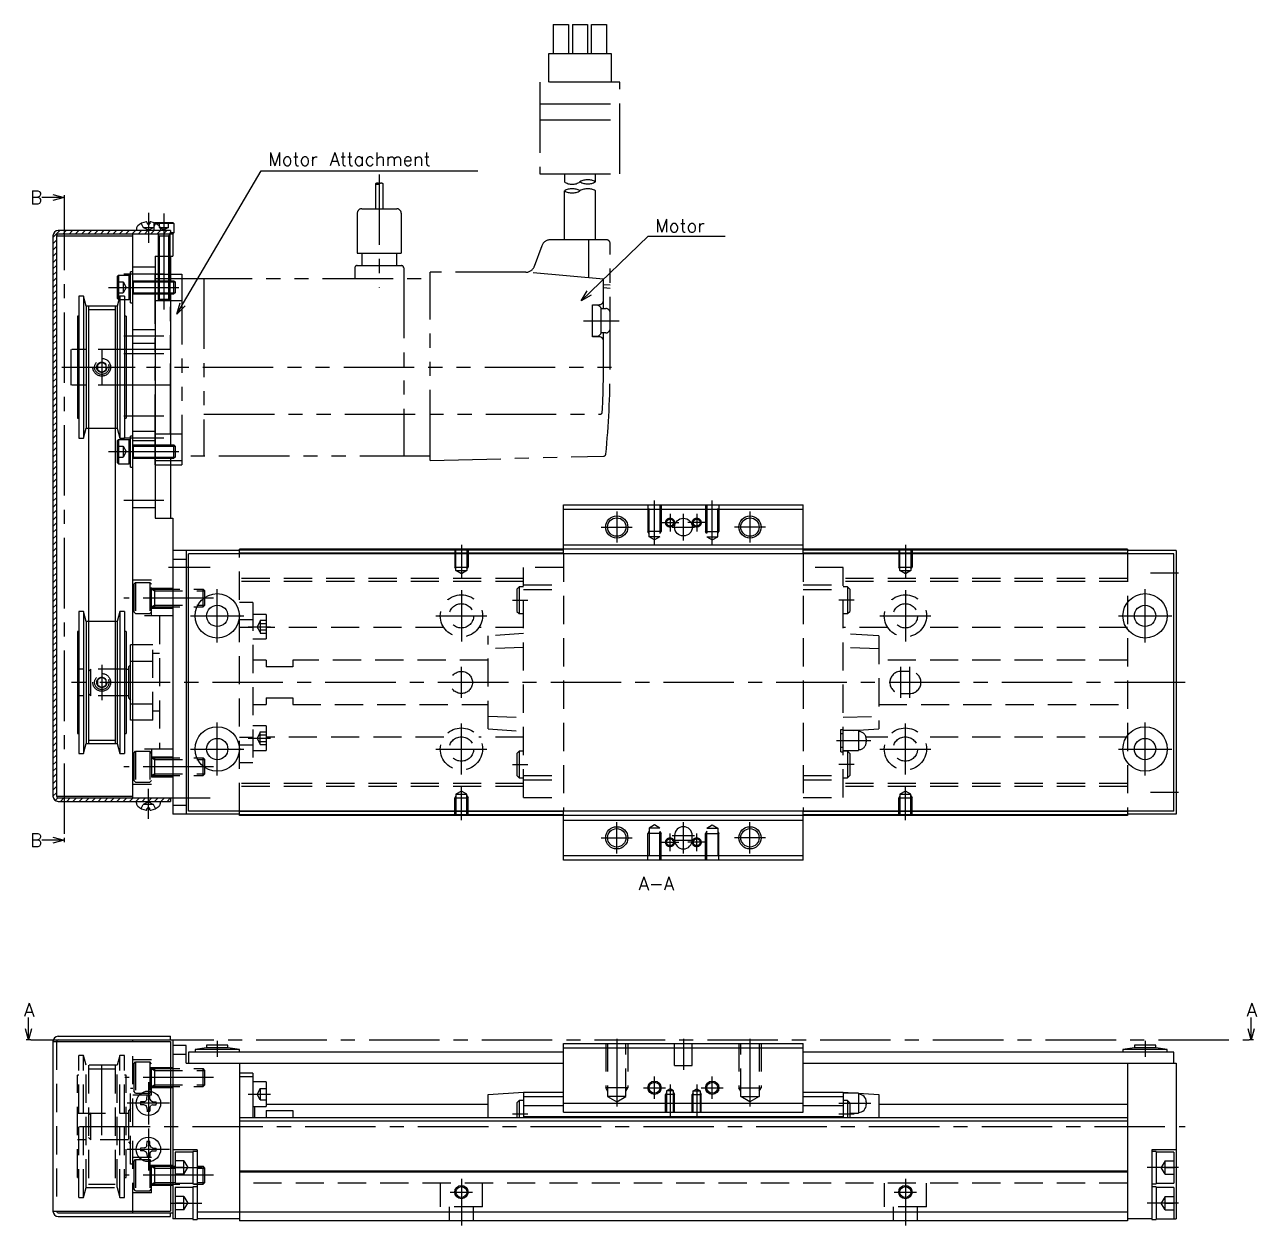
# Model space of a CAD drawing. Extents: x -2 to 524, y -8 to 279.
# Drawn here: x 246.4 to 523.8, y 9 to 279.5 of the extents above; entities that cross this region are included whole.
import ezdxf

# ---------------------------------------------------------------- set-up
doc = ezdxf.new("R2010")
doc.units = 0
doc.header["$LTSCALE"] = 0.5
for name, pattern in [('CENTER', [50.8, 31.75, -6.35, 6.35, -6.35]), ('DASHED', [19.05, 12.7, -6.35]), ('PHANTOM', [63.5, 31.75, -6.35, 6.35, -6.35, 6.35, -6.35])]:
    doc.linetypes.add(name, pattern=pattern)
for name, color, linetype in [('MSM_CENTER', 1, 'CENTER'), ('MSM_CONTINUOUS', 7, 'CONTINUOUS'), ('MSM_DASHED', 4, 'DASHED'), ('MSM_IMAGINARY', 6, 'PHANTOM'), ('MSM_NARROW', 5, 'CONTINUOUS'), ('MSM_PART_NUMBER', 7, 'CONTINUOUS')]:
    doc.layers.add(name, color=color, linetype=linetype)
doc.styles.get("Standard").update_dxf_attribs({"font": 'txt.shx', "height": 3, "bigfont": 'bigfont.shx'})

msp = doc.modelspace()

# ---------------------------------------------------------------- linework, layer by layer
at = {"layer": 'MSM_CENTER'}
for p, q in [((255.26, 240.06), (255.26, 96.3)), ((274.26, 237.06), (274.26, 230.3)), ((277.76, 236.9), (277.76, 215.3)), ((277.76, 223.3), (268.76, 223.3)), ((265.26, 220.3), (282.26, 220.3)), ((277.76, 209.3), (268.76, 209.3)), ((263.76, 206.3), (263.76, 198.3)), ((277.76, 205.3), (268.76, 205.3)), ((256.26, 202.3), (271.26, 202.3)), ((277.76, 191.3), (268.76, 191.3)), ((277.76, 186.3), (268.76, 186.3)), ((265.26, 183.3), (282.26, 183.3)), ((277.76, 172.3), (268.76, 172.3)), ((388.26, 162.39), (388.26, 172.3)), ((401.26, 162.39), (401.26, 172.3)), ((379.76, 169.8), (379.76, 162.8)), ((391.76, 169.3), (391.76, 165.3)), ((394.76, 163.3), (394.76, 169.3)), ((397.76, 169.3), (397.76, 165.3)), ((409.76, 169.8), (409.76, 162.8)), ((389.76, 167.3), (393.76, 167.3)), ((399.76, 167.3), (395.76, 167.3)), ((376.26, 166.3), (383.26, 166.3)), ((392.26, 166.3), (397.26, 166.3)), ((413.26, 166.3), (406.26, 166.3)), ((344.76, 162.3), (344.76, 154.79)), ((444.76, 162.3), (444.76, 154.79)), ((278.76, 157.3), (288.16, 157.3)), ((500.01, 156), (506.26, 156)), ((288.96, 150.3), (268.76, 150.3)), ((289.76, 140.3), (289.76, 152.3)), ((344.76, 152.05), (344.76, 140.55)), ((444.76, 152.05), (444.76, 140.55)), ((498.76, 140.3), (498.76, 152.3)), ((356.26, 149.8), (359.76, 149.8)), ((433.26, 149.8), (429.76, 149.8)), ((283.76, 146.3), (295.76, 146.3)), ((339.01, 146.3), (350.51, 146.3)), ((439.01, 146.3), (450.51, 146.3)), ((492.76, 146.3), (504.76, 146.3)), ((296.76, 143.85), (301.76, 143.85)), ((263.76, 135.3), (263.76, 127.3)), ((344.76, 127.8), (344.76, 134.8)), ((443.76, 127.8), (443.76, 134.8)), ((445.76, 127.8), (445.76, 134.8)), ((507.76, 131.3), (256.26, 131.3)), ((289.76, 110.3), (289.76, 122.3)), ((498.76, 110.3), (498.76, 122.3)), ((344.76, 110.55), (344.76, 122.05)), ((444.76, 110.55), (444.76, 122.05)), ((296.76, 118.74), (301.76, 118.74)), ((429.26, 118.2), (436.96, 118.2)), ((283.76, 116.3), (295.76, 116.3)), ((339.01, 116.3), (350.51, 116.3)), ((439.01, 116.3), (450.51, 116.3)), ((492.76, 116.3), (504.76, 116.3)), ((288.96, 112.3), (268.76, 112.3)), ((356.26, 112.8), (359.76, 112.8)), ((433.26, 112.8), (429.76, 112.8)), ((274.26, 100.54), (274.26, 107.3)), ((344.76, 100.3), (344.76, 107.81)), ((444.76, 100.3), (444.76, 107.81)), ((500.01, 106.6), (506.26, 106.6)), ((278.76, 105.3), (288.16, 105.3)), ((379.76, 92.8), (379.76, 99.8)), ((391.76, 93.3), (391.76, 97.3)), ((394.76, 92.8), (394.76, 99.8)), ((397.76, 93.3), (397.76, 97.3)), ((409.76, 92.8), (409.76, 99.8)), ((376.26, 96.3), (383.26, 96.3)), ((389.76, 95.3), (393.76, 95.3)), ((392.26, 96.8), (397.26, 96.8)), ((392.26, 95.8), (397.26, 95.8)), ((399.76, 95.3), (395.76, 95.3)), ((413.26, 96.3), (406.26, 96.3)), ((247.76, 50.8), (522.17, 50.8)), ((289.76, 50.6), (289.76, 47)), ((379.76, 51), (379.76, 35.81)), ((394.76, 51), (394.76, 44)), ((409.76, 51), (409.76, 35.81)), ((498.76, 50.6), (498.76, 47)), ((263.76, 29.3), (263.76, 47.05)), ((288.96, 42.3), (268.96, 42.3)), ((388.26, 37.5), (388.26, 42.5)), ((401.26, 37.5), (401.26, 42.5)), ((274.26, 41.25), (274.26, 31.75)), ((385.76, 40), (390.76, 40)), ((391.76, 40.76), (391.76, 33.5)), ((397.76, 40.76), (397.76, 33.5)), ((398.76, 40), (403.76, 40)), ((279.01, 36.5), (269.51, 36.5)), ((296.76, 38.55), (301.76, 38.55)), ((429.76, 36.5), (436.96, 36.5)), ((356.26, 34.1), (359.76, 34.1)), ((429.76, 34.1), (433.26, 34.1)), ((258.76, 31.3), (507.76, 31.3)), ((274.26, 30.85), (274.26, 21.35)), ((279.01, 26.1), (269.51, 26.1)), ((288.96, 20.3), (268.96, 20.3)), ((279.26, 22), (286.26, 22)), ((344.76, 19.5), (344.76, 9)), ((444.76, 19.5), (444.76, 9)), ((506.26, 22), (499.26, 22)), ((279.26, 14), (286.26, 14)), ((342.26, 16.5), (347.26, 16.5)), ((442.26, 16.5), (447.26, 16.5)), ((506.26, 14), (499.26, 14))]:
    msp.add_line(p, q, dxfattribs=at)
at = {"layer": 'MSM_CONTINUOUS'}
for p, q in [((255.26, 240.56), (250.26, 240.56)), ((252.76, 241.23), (255.26, 240.56)), ((255.26, 240.56), (252.76, 239.89)), ((255.26, 241.06), (255.26, 240.06)), ((279.26, 233.1), (253.96, 233.1)), ((271.55, 233.5), (271.51, 233.1)), ((273.93, 234.98), (273.95, 234.6)), ((273.95, 234.6), (274.58, 234.6)), ((274.59, 234.98), (274.58, 234.6)), ((275.67, 234.81), (275.76, 234.9)), ((275.76, 234.9), (279.76, 234.9)), ((280.01, 234.65), (275.98, 234.65)), ((276.98, 233.5), (277.01, 233.1)), ((279.26, 233.1), (279.26, 232.3)), ((279.76, 234.9), (280.01, 234.65)), ((280.01, 234.65), (280.01, 232.55)), ((252.76, 231.9), (252.76, 105.7)), ((253.56, 231.9), (253.56, 105.7)), ((253.56, 231.9), (270.76, 231.9)), ((279.76, 232.3), (253.96, 232.3)), ((270.76, 105.3), (270.76, 232.3)), ((280.01, 232.55), (279.26, 232.55)), ((279.76, 232.3), (280.01, 232.55)), ((279.76, 232.3), (279.76, 227.3)), ((275.76, 227.3), (275.76, 168.3)), ((275.76, 227.3), (279.76, 227.3)), ((276.46, 227.3), (276.46, 221.8)), ((279.06, 227.3), (279.06, 221.8)), ((279.26, 227.3), (279.26, 221.8)), ((267.26, 222.75), (267.56, 223.05)), ((267.26, 222.75), (267.26, 217.85)), ((267.56, 223.05), (269.96, 223.05)), ((267.56, 223.05), (267.56, 217.55)), ((270.26, 222.75), (269.96, 223.05)), ((269.96, 217.55), (269.96, 223.05)), ((270.76, 223.8), (270.26, 223.8)), ((270.26, 216.8), (270.26, 223.8)), ((275.76, 221.8), (279.99, 221.8)), ((279.99, 221.8), (280.26, 221.53)), ((279.99, 218.8), (279.99, 221.8)), ((280.26, 221.53), (280.26, 219.07)), ((258.62, 218.3), (258.62, 186.3)), ((259.66, 218.3), (258.62, 218.3)), ((259.66, 218.3), (259.66, 186.3)), ((260.26, 216.05), (259.66, 218.3)), ((267.86, 218.3), (267.26, 216.05)), ((267.56, 217.55), (267.26, 217.85)), ((267.56, 217.55), (267.66, 217.55)), ((268.9, 218.3), (267.86, 218.3)), ((267.86, 218.3), (267.86, 186.3)), ((268.9, 218.3), (268.9, 186.3)), ((268.9, 217.55), (269.96, 217.55)), ((270.26, 217.85), (269.96, 217.55)), ((270.26, 216.8), (270.76, 216.8)), ((275.76, 218.8), (279.99, 218.8)), ((276.46, 218.8), (276.46, 217.54)), ((279.06, 217.54), (276.46, 217.54)), ((276.7, 217.3), (276.46, 217.54)), ((278.82, 217.3), (276.7, 217.3)), ((278.82, 217.3), (279.06, 217.54)), ((279.06, 218.8), (279.06, 217.54)), ((279.26, 218.8), (279.26, 184.8)), ((280.26, 219.07), (279.99, 218.8)), ((258.26, 213.8), (258.26, 190.8)), ((258.62, 213.8), (258.26, 213.8)), ((260.26, 216.05), (260.26, 188.55)), ((267.26, 216.05), (260.26, 216.05)), ((260.76, 216.05), (260.76, 117.55)), ((266.76, 216.05), (266.76, 117.55)), ((267.26, 216.05), (267.26, 188.55)), ((269.26, 213.8), (268.9, 213.8)), ((269.26, 213.8), (269.26, 190.8)), ((258.26, 190.8), (258.62, 190.8)), ((268.9, 190.8), (269.26, 190.8)), ((258.62, 186.3), (259.66, 186.3)), ((259.66, 186.3), (260.26, 188.55)), ((260.26, 188.55), (260.76, 188.55)), ((266.76, 188.55), (267.26, 188.55)), ((267.26, 188.55), (267.86, 186.3)), ((267.26, 185.75), (267.56, 186.05)), ((267.56, 186.05), (269.96, 186.05)), ((267.56, 186.05), (267.56, 180.55)), ((267.86, 186.3), (268.9, 186.3)), ((270.26, 185.75), (269.96, 186.05)), ((269.96, 180.55), (269.96, 186.05)), ((270.76, 186.8), (270.26, 186.8)), ((270.26, 179.8), (270.26, 186.8)), ((267.26, 185.75), (267.26, 180.85)), ((275.76, 184.8), (279.99, 184.8)), ((279.99, 184.8), (280.26, 184.53)), ((279.99, 181.8), (279.99, 184.8)), ((280.26, 184.53), (280.26, 182.07)), ((267.56, 180.55), (267.26, 180.85)), ((267.56, 180.55), (269.96, 180.55)), ((270.26, 180.85), (269.96, 180.55)), ((275.76, 181.8), (279.99, 181.8)), ((279.26, 181.8), (279.26, 168.3)), ((280.26, 182.07), (279.99, 181.8)), ((270.26, 179.8), (270.76, 179.8)), ((367.76, 171.3), (421.76, 171.3)), ((367.76, 160.3), (367.76, 171.3)), ((367.76, 170.3), (421.76, 170.3)), ((421.76, 160.3), (421.76, 171.3)), ((275.76, 168.3), (279.76, 168.3)), ((279.76, 168.3), (279.76, 101.6)), ((294.76, 161), (279.76, 161)), ((282.76, 161), (282.76, 101.6)), ((494.76, 161.3), (294.76, 161.3)), ((294.76, 160.3), (294.76, 161.3)), ((367.76, 161.1), (294.76, 161.1)), ((367.76, 162.3), (421.76, 162.3)), ((494.76, 161.1), (421.76, 161.1)), ((494.76, 161.3), (494.76, 160.3)), ((505.76, 161), (494.76, 161)), ((505.76, 161), (505.76, 101.6)), ((282.76, 159), (279.76, 159)), ((283.26, 102.3), (283.26, 160.3)), ((505.26, 160.3), (283.26, 160.3)), ((367.76, 160.4), (294.76, 160.4)), ((494.76, 160.4), (421.76, 160.4)), ((505.26, 102.3), (505.26, 160.3)), ((258.62, 147.3), (258.62, 115.3)), ((259.66, 147.3), (258.62, 147.3)), ((259.66, 147.3), (259.66, 115.3)), ((260.26, 145.05), (259.66, 147.3)), ((267.86, 147.3), (267.26, 145.05)), ((267.86, 147.3), (267.86, 115.3)), ((268.9, 147.3), (267.86, 147.3)), ((268.9, 147.3), (268.9, 115.3)), ((260.76, 145.05), (260.26, 145.05)), ((260.26, 145.05), (260.26, 117.55)), ((267.26, 145.05), (266.76, 145.05)), ((267.26, 145.05), (267.26, 117.55)), ((258.26, 142.8), (258.26, 119.8)), ((258.62, 142.8), (258.26, 142.8)), ((269.26, 142.8), (268.9, 142.8)), ((269.26, 142.8), (269.26, 119.8)), ((270.26, 122.8), (270.26, 139.8)), ((270.76, 139.8), (270.26, 139.8)), ((270.26, 136.12), (270.76, 136.12)), ((269.26, 134.3), (269.76, 134.3)), ((270.26, 135.3), (269.76, 134.8)), ((269.76, 134.8), (269.76, 127.8)), ((269.76, 128.3), (269.26, 128.3)), ((269.76, 127.8), (270.26, 127.3)), ((270.26, 126.48), (270.76, 126.48)), ((270.76, 122.8), (270.26, 122.8)), ((258.26, 119.8), (258.62, 119.8)), ((268.9, 119.8), (269.26, 119.8)), ((259.66, 115.3), (260.26, 117.55)), ((260.26, 117.55), (267.26, 117.55)), ((267.26, 117.55), (267.86, 115.3)), ((258.62, 115.3), (259.66, 115.3)), ((267.86, 115.3), (268.9, 115.3)), ((253.56, 105.7), (270.76, 105.7)), ((253.96, 105.3), (279.76, 105.3)), ((253.96, 104.5), (279.26, 104.5)), ((271.55, 104.1), (271.51, 104.5)), ((273.93, 102.62), (273.95, 103)), ((274.58, 103), (273.95, 103)), ((274.59, 102.62), (274.58, 103)), ((276.98, 104.1), (277.01, 104.5)), ((279.26, 105.3), (279.26, 104.5)), ((282.76, 103.6), (279.76, 103.6)), ((294.76, 101.6), (279.76, 101.6)), ((505.26, 102.3), (283.26, 102.3)), ((294.76, 101.3), (294.76, 102.3)), ((367.76, 102.2), (294.76, 102.2)), ((367.76, 101.5), (294.76, 101.5)), ((494.76, 101.3), (294.76, 101.3)), ((367.76, 91.3), (367.76, 102.3)), ((367.76, 100.3), (421.76, 100.3)), ((421.76, 91.3), (421.76, 102.3)), ((494.76, 102.2), (421.76, 102.2)), ((494.76, 101.5), (421.76, 101.5)), ((494.76, 102.3), (494.76, 101.3)), ((505.76, 101.6), (494.76, 101.6)), ((255.26, 95.8), (250.26, 95.8)), ((252.76, 96.47), (255.26, 95.8)), ((255.26, 95.8), (252.76, 95.13)), ((255.26, 96.3), (255.26, 95.3)), ((392.76, 96.8), (392.76, 95.8)), ((396.76, 95.8), (396.76, 96.8)), ((367.76, 92.3), (421.76, 92.3)), ((421.76, 91.3), (367.76, 91.3)), ((247.26, 50.8), (247.26, 55.8)), ((522.67, 50.8), (522.67, 55.8)), ((247.26, 50.8), (246.59, 53.3)), ((247.93, 53.3), (247.26, 50.8)), ((522.67, 50.8), (522, 53.3)), ((523.34, 53.3), (522.67, 50.8)), ((247.76, 50.8), (246.76, 50.8)), ((252.76, 50.4), (279.26, 50.4)), ((252.76, 50.4), (252.76, 12.2)), ((253.96, 51.6), (279.26, 51.6)), ((253.96, 50.8), (279.76, 50.8)), ((270.76, 50.4), (270.76, 50.8)), ((279.26, 50.8), (279.26, 51.6)), ((279.26, 50.4), (279.26, 12.2)), ((279.76, 50.8), (279.76, 10.5)), ((367.76, 34.5), (367.76, 50)), ((367.76, 50), (421.76, 50)), ((421.76, 34.5), (421.76, 50)), ((523.17, 50.8), (522.17, 50.8)), ((282.76, 49.5), (279.76, 49.5)), ((282.76, 47.5), (279.76, 47.5)), ((282.76, 45.5), (282.76, 49.5)), ((283.26, 48), (283.26, 45.5)), ((367.76, 48), (283.26, 48)), ((287.36, 49), (284.76, 48.6)), ((284.76, 48.6), (284.76, 48)), ((294.76, 48.6), (284.76, 48.6)), ((287.36, 49.6), (287.36, 49)), ((292.16, 49.6), (287.36, 49.6)), ((292.16, 49), (287.36, 49)), ((292.16, 49), (292.16, 49.6)), ((294.76, 48.6), (292.16, 49)), ((294.76, 48), (294.76, 48.6)), ((367.76, 49), (421.76, 49)), ((505.26, 48), (421.76, 48)), ((496.36, 49), (493.76, 48.6)), ((493.76, 48.6), (493.76, 48)), ((503.76, 48.6), (493.76, 48.6)), ((496.36, 49.6), (496.36, 49)), ((501.16, 49.6), (496.36, 49.6)), ((501.16, 49), (496.36, 49)), ((501.16, 49), (501.16, 49.6)), ((503.76, 48.6), (501.16, 49)), ((503.76, 48), (503.76, 48.6)), ((505.26, 45.5), (505.26, 48)), ((282.76, 45.5), (367.76, 45.5)), ((294.76, 45.5), (294.76, 10)), ((421.76, 45.5), (505.76, 45.5)), ((494.76, 45.5), (494.76, 10)), ((505.76, 45.5), (505.76, 10.5)), ((297.76, 43.3), (294.76, 43.3)), ((297.76, 42.45), (294.76, 42.45)), ((297.76, 43.3), (297.76, 33.2)), ((300.76, 41.3), (297.76, 41.3)), ((300.76, 41.3), (300.76, 35.8)), ((350.76, 38.5), (358.76, 39)), ((358.76, 39), (367.76, 39)), ((358.76, 39), (358.76, 33.2)), ((421.76, 39), (430.76, 39)), ((430.76, 39), (438.76, 38.5)), ((430.76, 39), (430.76, 33.2)), ((273.34, 36.83), (272.49, 36.82)), ((273.34, 36.17), (272.49, 36.18)), ((273.34, 36.83), (273.74, 37.02)), ((273.34, 36.17), (273.74, 35.98)), ((273.93, 37.42), (273.74, 37.02)), ((273.93, 37.42), (273.95, 38.27)), ((274.59, 37.42), (274.58, 38.27)), ((274.59, 37.42), (274.78, 37.02)), ((275.19, 36.83), (274.78, 37.02)), ((275.19, 36.17), (274.78, 35.98)), ((275.19, 36.83), (276.03, 36.82)), ((275.19, 36.17), (276.03, 36.18)), ((300.76, 36.3), (350.76, 36.3)), ((350.76, 33.2), (350.76, 38.5)), ((357.76, 37.1), (357.26, 36.6)), ((357.26, 36.6), (357.26, 33.2)), ((358.76, 37.1), (357.76, 37.1)), ((357.76, 37.1), (357.76, 33.2)), ((358.76, 38), (367.76, 38)), ((367.76, 36.5), (421.76, 36.5)), ((421.76, 38), (430.76, 38)), ((434.21, 38.75), (430.76, 38.75)), ((431.76, 37.1), (430.76, 37.1)), ((432.26, 36.6), (431.76, 37.1)), ((431.76, 37.1), (431.76, 33.2)), ((432.26, 36.6), (432.26, 33.2)), ((434.21, 38.75), (434.21, 34.25)), ((435.96, 36.8), (435.96, 36.2)), ((438.76, 38.5), (438.76, 33.2)), ((438.76, 36.3), (494.76, 36.3)), ((273.93, 35.58), (273.74, 35.98)), ((273.93, 35.58), (273.95, 34.73)), ((274.59, 35.58), (274.58, 34.73)), ((274.59, 35.58), (274.78, 35.98)), ((297.76, 35.8), (300.76, 35.8)), ((298.26, 33.2), (298.26, 35.8)), ((300.76, 34.87), (306.76, 34.87)), ((300.76, 34.87), (300.76, 33.2)), ((306.76, 34.87), (306.76, 33.2)), ((358.76, 36), (367.76, 36)), ((358.76, 33.5), (430.76, 33.5)), ((367.76, 34.5), (421.76, 34.5)), ((421.76, 36), (430.76, 36)), ((432.26, 34.25), (434.21, 34.25)), ((494.76, 33.2), (294.76, 33.2)), ((494.76, 32.5), (294.76, 32.5)), ((273.93, 27.02), (273.95, 27.87)), ((274.59, 27.02), (274.58, 27.87)), ((273.34, 26.43), (272.49, 26.42)), ((273.34, 25.77), (272.49, 25.78)), ((273.34, 26.43), (273.74, 26.62)), ((273.34, 25.77), (273.74, 25.58)), ((273.93, 27.02), (273.74, 26.62)), ((273.93, 25.18), (273.74, 25.58)), ((273.93, 25.18), (273.95, 24.33)), ((274.59, 25.18), (274.58, 24.33)), ((274.59, 27.02), (274.78, 26.62)), ((274.59, 25.18), (274.78, 25.58)), ((275.19, 26.43), (274.78, 26.62)), ((275.19, 25.77), (274.78, 25.58)), ((275.19, 26.43), (276.03, 26.42)), ((275.19, 25.77), (276.03, 25.78)), ((285.26, 26), (279.76, 26)), ((284.26, 25.5), (280.26, 25.5)), ((280.26, 25.5), (280.26, 18.5)), ((285.26, 25.65), (284.26, 25.65)), ((284.26, 25.65), (284.26, 18.35)), ((285.26, 26), (285.26, 10.35)), ((505.76, 26), (500.26, 26)), ((500.26, 26), (500.26, 10.35)), ((501.26, 25.65), (500.26, 25.65)), ((501.26, 25.65), (501.26, 18.35)), ((505.26, 25.5), (501.26, 25.5)), ((505.26, 25.5), (505.26, 18.5)), ((494.76, 21.2), (294.76, 21.2)), ((494.76, 21), (294.76, 21)), ((280.26, 18.5), (284.26, 18.5)), ((284.26, 17.5), (280.26, 17.5)), ((280.26, 17.5), (280.26, 10.5)), ((284.26, 18.35), (285.26, 18.35)), ((285.26, 17.65), (284.26, 17.65)), ((284.26, 17.65), (284.26, 10.35)), ((500.26, 18.35), (501.26, 18.35)), ((501.26, 17.65), (500.26, 17.65)), ((501.26, 18.5), (505.26, 18.5)), ((501.26, 17.65), (501.26, 10.35)), ((505.26, 17.5), (501.26, 17.5)), ((505.26, 17.5), (505.26, 10.5)), ((252.76, 12.2), (279.26, 12.2)), ((253.96, 11.8), (279.76, 11.8)), ((270.76, 11.8), (270.76, 12.2)), ((279.26, 11), (279.26, 11.8)), ((494.76, 12), (285.26, 12)), ((253.96, 11), (279.26, 11)), ((284.26, 10.5), (279.76, 10.5)), ((284.26, 10.35), (285.26, 10.35)), ((294.76, 10.5), (285.26, 10.5)), ((494.76, 10), (294.76, 10)), ((500.26, 10.5), (494.76, 10.5)), ((500.26, 10.35), (501.26, 10.35)), ((501.26, 10.5), (505.76, 10.5))]:
    msp.add_line(p, q, dxfattribs=at)
for centre, radius in [((379.76, 166.3), 2.07), ((394.76, 166.3), 2), ((409.76, 166.3), 2.07), ((289.76, 146.3), 5), ((498.76, 146.3), 5), ((289.76, 146.3), 2.4), ((498.76, 146.3), 2.4), ((289.76, 116.3), 5), ((498.76, 116.3), 5), ((289.76, 116.3), 2.4), ((498.76, 116.3), 2.4), ((379.76, 96.3), 2.07), ((409.76, 96.3), 2.07), ((274.26, 36.5), 2.75), ((388.26, 40), 1.23), ((401.26, 40), 1.23), ((274.26, 26.1), 2.75), ((344.76, 16.5), 1.23), ((444.76, 16.5), 1.23)]:
    msp.add_circle(centre, radius, dxfattribs=at)
for centre, radius, start, end in [((253.96, 231.9), 1.2, 90, 180), ((272.54, 233.42), 1, 133.4267, 175), ((274.26, 231.6), 3.5, 98.5396, 133.4267), ((273.73, 234.78), 0.284, 44.1872, 87.0617), ((274.8, 234.78), 0.284, 92.9383, 135.8128), ((274.26, 231.6), 3.5, 46.5733, 81.4604), ((275.98, 233.42), 1, 5, 46.5733), ((253.96, 231.9), 0.4, 90, 180), ((253.96, 105.7), 1.2, 180, 270), ((253.96, 105.7), 0.4, 180, 270), ((272.54, 104.18), 1, 185, 226.5733), ((274.26, 106), 3.5, 226.5733, 261.4604), ((274.26, 106), 3.5, 278.5396, 313.4267), ((275.98, 104.18), 1, 313.4267, 355), ((273.73, 102.82), 0.284, 272.9383, 315.8128), ((274.8, 102.82), 0.284, 224.1872, 267.0617), ((394.76, 96.8), 2, 0, 180), ((394.76, 95.8), 2, 180, 0), ((253.96, 50.4), 1.2, 90, 180), ((253.96, 50.4), 0.4, 90, 180), ((274.26, 36.5), 1.8, 169.8876, 190.1124), ((274.26, 36.5), 1.8, 79.8876, 100.1124), ((274.26, 36.5), 1.8, 349.8876, 10.1124), ((434.21, 36.8), 1.75, 0, 90), ((434.21, 36.2), 1.75, 270, 0), ((274.26, 36.5), 1.8, 259.8876, 280.1124), ((274.26, 26.1), 1.8, 79.8876, 100.1124), ((274.26, 26.1), 1.8, 169.8876, 190.1124), ((274.26, 26.1), 1.8, 349.8876, 10.1124), ((274.26, 26.1), 1.8, 259.8876, 280.1124), ((253.96, 12.2), 1.2, 180, 270), ((253.96, 12.2), 0.4, 180, 270)]:
    msp.add_arc(centre, radius, start, end, dxfattribs=at)
at = {"layer": 'MSM_DASHED'}
for p, q in [((272.65, 234.71), (273.12, 233.77)), ((274.26, 233.17), (273.12, 233.77)), ((273.12, 233.77), (275.41, 233.77)), ((274.26, 233.17), (275.41, 233.77)), ((275.87, 234.71), (275.41, 233.77)), ((275.51, 234.65), (275.67, 234.81)), ((275.51, 234.65), (275.51, 233.1)), ((275.98, 234.65), (275.51, 234.65)), ((276.76, 233.8), (276.76, 234.9)), ((276.76, 233.8), (278.76, 233.8)), ((277.76, 233.22), (276.76, 233.8)), ((277.76, 234.9), (277.76, 233.8)), ((278.76, 233.8), (277.76, 233.22)), ((278.76, 233.8), (278.76, 234.9)), ((276.46, 232.2), (276.46, 227.3)), ((279.06, 231.81), (276.46, 231.81)), ((276.7, 231.81), (276.7, 227.3)), ((278.82, 231.81), (278.82, 227.3)), ((279.06, 232.2), (279.06, 227.3)), ((270.76, 224.9), (275.76, 224.9)), ((267.26, 221.55), (268.56, 221.55)), ((267.26, 220.3), (268.56, 220.3)), ((268.56, 221.55), (268.56, 219.05)), ((268.56, 221.55), (269.28, 220.3)), ((269.28, 220.3), (268.56, 219.05)), ((270.76, 221.8), (275.76, 221.8)), ((270.76, 221.55), (270.8, 221.53)), ((270.8, 221.8), (270.8, 218.8)), ((270.8, 221.53), (275.76, 221.53)), ((267.26, 219.05), (268.56, 219.05)), ((267.66, 217.55), (268.9, 217.55)), ((270.76, 219.05), (270.8, 219.07)), ((270.76, 218.8), (275.76, 218.8)), ((270.8, 219.07), (275.76, 219.07)), ((260.76, 215.29), (266.76, 215.29)), ((270.76, 210.8), (275.76, 210.8)), ((269.26, 206.3), (258.26, 206.3)), ((270.76, 207.7), (275.76, 207.7)), ((263.76, 203.45), (262.76, 202.88)), ((262.76, 202.88), (262.76, 201.72)), ((264.76, 202.88), (263.76, 203.45)), ((264.76, 201.72), (264.76, 202.88)), ((262.76, 201.72), (263.76, 201.15)), ((263.76, 201.15), (264.76, 201.72)), ((269.26, 198.3), (258.26, 198.3)), ((260.76, 188.55), (266.76, 188.55)), ((270.76, 187.9), (275.76, 187.9)), ((267.26, 184.55), (268.56, 184.55)), ((267.26, 183.3), (268.56, 183.3)), ((268.56, 184.55), (268.56, 182.05)), ((268.56, 184.55), (269.28, 183.3)), ((269.28, 183.3), (268.56, 182.05)), ((270.76, 185.8), (275.76, 185.8)), ((270.76, 184.8), (275.76, 184.8)), ((270.76, 184.55), (270.8, 184.53)), ((270.8, 184.8), (270.8, 181.8)), ((270.8, 184.53), (275.76, 184.53)), ((267.26, 182.05), (268.56, 182.05)), ((270.76, 182.05), (270.8, 182.07)), ((270.76, 181.8), (275.76, 181.8)), ((270.8, 182.07), (275.76, 182.07)), ((270.76, 170.7), (275.76, 170.7)), ((386.76, 171.3), (386.76, 165.3)), ((387.03, 164.1), (387.03, 171.3)), ((389.49, 171.3), (389.49, 164.1)), ((389.76, 171.3), (389.76, 165.3)), ((399.76, 171.3), (399.76, 165.3)), ((400.03, 171.3), (400.03, 164.1)), ((402.49, 164.1), (402.49, 171.3)), ((402.76, 171.3), (402.76, 165.3)), ((389.76, 165.3), (386.76, 165.3)), ((387.03, 164.83), (386.76, 165.3)), ((389.49, 164.1), (387.03, 164.1)), ((388.26, 163.39), (387.03, 164.1)), ((389.49, 164.1), (388.26, 163.39)), ((389.49, 164.83), (389.76, 165.3)), ((399.76, 165.3), (402.76, 165.3)), ((400.03, 164.83), (399.76, 165.3)), ((400.03, 164.1), (402.49, 164.1)), ((400.03, 164.1), (401.26, 163.39)), ((401.26, 163.39), (402.49, 164.1)), ((402.49, 164.83), (402.76, 165.3)), ((343.26, 161.3), (343.26, 157.3)), ((343.53, 156.5), (343.53, 161.3)), ((345.99, 161.3), (345.99, 156.5)), ((346.26, 161.3), (346.26, 157.3)), ((443.26, 161.3), (443.26, 157.3)), ((443.53, 156.5), (443.53, 161.3)), ((445.99, 161.3), (445.99, 156.5)), ((446.26, 161.3), (446.26, 157.3)), ((294.76, 102.3), (294.76, 160.3)), ((367.76, 160.3), (367.76, 102.3)), ((421.76, 160.3), (421.76, 102.3)), ((494.76, 160.3), (494.76, 102.3)), ((343.53, 156.83), (343.26, 157.3)), ((343.26, 157.3), (346.26, 157.3)), ((343.53, 156.5), (345.99, 156.5)), ((344.76, 155.79), (343.53, 156.5)), ((345.99, 156.5), (344.76, 155.79)), ((345.99, 156.83), (346.26, 157.3)), ((367.76, 157.2), (358.76, 157.2)), ((358.76, 105.4), (358.76, 157.2)), ((430.76, 157.2), (421.76, 157.2)), ((430.76, 105.4), (430.76, 157.2)), ((443.53, 156.83), (443.26, 157.3)), ((443.26, 157.3), (446.26, 157.3)), ((443.53, 156.5), (445.99, 156.5)), ((444.76, 155.79), (443.53, 156.5)), ((445.99, 156.5), (444.76, 155.79)), ((445.99, 156.83), (446.26, 157.3)), ((274.96, 154.3), (270.76, 154.3)), ((270.96, 153.4), (271.36, 153.8)), ((270.96, 153.4), (270.96, 147.2)), ((271.36, 153.8), (271.36, 146.8)), ((271.36, 153.8), (274.56, 153.8)), ((274.56, 153.8), (274.56, 146.8)), ((274.96, 153.4), (274.56, 153.8)), ((274.96, 146.3), (274.96, 154.3)), ((358.76, 154.75), (294.76, 154.75)), ((358.76, 154.05), (294.76, 154.05)), ((357.76, 152.8), (357.26, 152.3)), ((357.76, 152.8), (357.76, 146.8)), ((358.76, 152.8), (357.76, 152.8)), ((358.76, 153.25), (367.76, 153.25)), ((421.76, 153.25), (430.76, 153.25)), ((494.76, 154.75), (430.76, 154.75)), ((494.76, 154.05), (430.76, 154.05)), ((431.76, 152.8), (430.76, 152.8)), ((431.76, 152.8), (431.76, 146.8)), ((432.26, 152.3), (431.76, 152.8)), ((274.96, 152.55), (279.76, 152.55)), ((274.96, 152.3), (286.58, 152.3)), ((274.96, 152.3), (275.62, 151.92)), ((275.62, 152.3), (275.62, 148.3)), ((275.62, 151.92), (286.96, 151.92)), ((286.58, 148.3), (286.58, 152.3)), ((286.96, 151.92), (286.58, 152.3)), ((286.96, 148.68), (286.96, 151.92)), ((357.26, 152.3), (357.26, 147.3)), ((358.76, 152.25), (367.76, 152.25)), ((421.76, 152.25), (430.76, 152.25)), ((432.26, 152.3), (432.26, 147.3)), ((271.36, 146.8), (270.96, 147.2)), ((274.56, 146.8), (274.96, 147.2)), ((274.96, 148.3), (275.62, 148.68)), ((274.96, 148.3), (286.58, 148.3)), ((274.96, 148.05), (279.76, 148.05)), ((275.62, 148.68), (286.96, 148.68)), ((286.58, 148.3), (286.96, 148.68)), ((297.76, 149.3), (294.76, 149.3)), ((297.76, 149.3), (297.76, 113.3)), ((357.26, 147.3), (357.76, 146.8)), ((431.76, 146.8), (432.26, 147.3)), ((266.76, 145.05), (260.76, 145.05)), ((279.76, 146.3), (270.76, 146.3)), ((271.36, 146.8), (274.56, 146.8)), ((276.76, 146.3), (276.76, 116.3)), ((297.76, 145.43), (294.76, 145.43)), ((300.76, 146.6), (297.76, 146.6)), ((299.46, 145.1), (298.74, 143.85)), ((299.46, 145.3), (300.76, 145.3)), ((299.46, 145.3), (299.46, 142.41)), ((299.46, 144.58), (300.76, 144.58)), ((300.76, 146.6), (300.76, 141.1)), ((357.76, 146.8), (358.76, 146.8)), ((430.76, 146.8), (431.76, 146.8)), ((297.76, 143.68), (294.76, 143.68)), ((299.46, 142.6), (298.74, 143.85)), ((299.46, 143.13), (300.76, 143.13)), ((299.46, 142.41), (300.76, 142.41)), ((340.81, 143.66), (300.76, 143.66)), ((358.76, 143.66), (348.71, 143.66)), ((358.76, 142.3), (350.76, 141.77)), ((350.76, 120.83), (350.76, 141.77)), ((440.81, 143.66), (430.76, 143.66)), ((438.76, 141.77), (430.76, 142.3)), ((438.76, 141.77), (438.76, 120.83)), ((494.76, 143.66), (448.71, 143.66)), ((275.26, 139.8), (270.76, 139.8)), ((275.26, 122.8), (275.26, 139.8)), ((297.76, 141.1), (300.76, 141.1)), ((358.76, 139.16), (350.76, 138.9)), ((438.76, 138.9), (430.76, 139.16)), ((270.76, 136.12), (275.26, 136.12)), ((276.76, 137.8), (275.26, 137.8)), ((300.76, 136.3), (297.76, 136.3)), ((300.76, 136.3), (300.76, 134.8)), ((306.76, 136.3), (306.76, 134.8)), ((350.76, 136.3), (306.76, 136.3)), ((494.76, 136.3), (438.76, 136.3)), ((269.26, 134.3), (258.26, 134.3)), ((261.26, 134.3), (260.76, 133.8)), ((261.26, 128.3), (261.26, 134.3)), ((306.76, 134.8), (300.76, 134.8)), ((445.76, 133.8), (443.76, 133.8)), ((263.76, 132.45), (262.76, 131.88)), ((262.76, 131.88), (262.76, 130.72)), ((262.76, 130.72), (263.76, 130.15)), ((264.76, 131.88), (263.76, 132.45)), ((263.76, 130.15), (264.76, 130.72)), ((264.76, 130.72), (264.76, 131.88)), ((269.26, 128.3), (258.26, 128.3)), ((260.76, 128.8), (261.26, 128.3)), ((300.76, 127.8), (306.76, 127.8)), ((300.76, 127.8), (300.76, 126.3)), ((306.76, 127.8), (306.76, 126.3)), ((443.76, 128.8), (445.76, 128.8)), ((270.76, 126.48), (275.26, 126.48)), ((297.76, 126.3), (300.76, 126.3)), ((306.76, 126.3), (350.76, 126.3)), ((438.76, 126.3), (494.76, 126.3)), ((275.26, 122.8), (270.76, 122.8)), ((276.76, 124.8), (275.26, 124.8)), ((350.76, 123.7), (358.76, 123.44)), ((430.76, 123.44), (438.76, 123.7)), ((300.76, 121.49), (297.76, 121.49)), ((299.46, 119.99), (298.74, 118.74)), ((299.46, 120.19), (300.76, 120.19)), ((299.46, 117.3), (299.46, 120.19)), ((299.46, 119.47), (300.76, 119.47)), ((300.76, 121.49), (300.76, 115.99)), ((350.76, 120.83), (358.76, 120.3)), ((430.26, 120.7), (430.76, 120.7)), ((430.26, 115.7), (430.26, 120.7)), ((430.76, 119.7), (430.26, 119.7)), ((434.21, 120.45), (430.76, 120.45)), ((433.02, 120.45), (438.76, 120.83)), ((434.21, 120.45), (434.21, 115.95)), ((260.76, 118.31), (266.76, 118.31)), ((297.76, 118.92), (294.76, 118.92)), ((297.76, 117.17), (294.76, 117.17)), ((299.46, 117.49), (298.74, 118.74)), ((299.46, 118.02), (300.76, 118.02)), ((299.46, 117.3), (300.76, 117.3)), ((340.81, 118.94), (300.76, 118.94)), ((358.76, 118.94), (348.71, 118.94)), ((430.26, 116.7), (430.76, 116.7)), ((440.81, 118.94), (435.9, 118.94)), ((435.96, 118.5), (435.96, 117.9)), ((494.76, 118.94), (448.71, 118.94)), ((279.76, 116.3), (270.76, 116.3)), ((270.96, 115.4), (271.36, 115.8)), ((270.96, 115.4), (270.96, 109.2)), ((271.36, 115.8), (271.36, 108.8)), ((271.36, 115.8), (274.56, 115.8)), ((274.56, 115.8), (274.56, 108.8)), ((274.96, 115.4), (274.56, 115.8)), ((274.96, 116.3), (274.96, 108.3)), ((274.96, 114.55), (279.76, 114.55)), ((274.96, 114.3), (286.58, 114.3)), ((274.96, 114.3), (275.62, 113.92)), ((275.62, 114.3), (275.62, 110.3)), ((275.62, 113.92), (286.96, 113.92)), ((286.58, 110.3), (286.58, 114.3)), ((286.96, 113.92), (286.58, 114.3)), ((286.96, 110.68), (286.96, 113.92)), ((297.76, 115.99), (300.76, 115.99)), ((357.76, 115.8), (357.26, 115.3)), ((357.26, 115.3), (357.26, 110.3)), ((358.76, 115.8), (357.76, 115.8)), ((357.76, 115.8), (357.76, 109.8)), ((430.26, 115.7), (430.76, 115.7)), ((430.76, 115.95), (434.21, 115.95)), ((431.76, 115.8), (430.76, 115.8)), ((432.26, 115.3), (431.76, 115.8)), ((431.76, 115.8), (431.76, 109.8)), ((432.26, 115.3), (432.26, 110.3)), ((294.76, 113.3), (297.76, 113.3)), ((274.96, 108.3), (270.76, 108.3)), ((271.36, 108.8), (270.96, 109.2)), ((271.36, 108.8), (274.56, 108.8)), ((274.56, 108.8), (274.96, 109.2)), ((274.96, 110.3), (275.62, 110.68)), ((274.96, 110.3), (286.58, 110.3)), ((274.96, 110.05), (279.76, 110.05)), ((275.62, 110.68), (286.96, 110.68)), ((286.58, 110.3), (286.96, 110.68)), ((358.76, 108.55), (294.76, 108.55)), ((357.26, 110.3), (357.76, 109.8)), ((357.76, 109.8), (358.76, 109.8)), ((358.76, 110.35), (367.76, 110.35)), ((358.76, 109.35), (367.76, 109.35)), ((421.76, 110.35), (430.76, 110.35)), ((421.76, 109.35), (430.76, 109.35)), ((430.76, 109.8), (431.76, 109.8)), ((494.76, 108.55), (430.76, 108.55)), ((431.76, 109.8), (432.26, 110.3)), ((358.76, 107.85), (294.76, 107.85)), ((343.53, 105.77), (343.26, 105.3)), ((344.76, 106.81), (343.53, 106.1)), ((343.53, 106.1), (343.53, 101.3)), ((343.53, 106.1), (345.99, 106.1)), ((345.99, 106.1), (344.76, 106.81)), ((345.99, 101.3), (345.99, 106.1)), ((345.99, 105.77), (346.26, 105.3)), ((494.76, 107.85), (430.76, 107.85)), ((443.53, 105.77), (443.26, 105.3)), ((444.76, 106.81), (443.53, 106.1)), ((443.53, 106.1), (443.53, 101.3)), ((443.53, 106.1), (445.99, 106.1)), ((445.99, 106.1), (444.76, 106.81)), ((445.99, 101.3), (445.99, 106.1)), ((445.99, 105.77), (446.26, 105.3)), ((272.65, 102.89), (273.12, 103.83)), ((274.26, 104.43), (273.12, 103.83)), ((275.41, 103.83), (273.12, 103.83)), ((274.26, 104.43), (275.41, 103.83)), ((275.87, 102.89), (275.41, 103.83)), ((343.26, 101.3), (343.26, 105.3)), ((343.26, 105.3), (346.26, 105.3)), ((346.26, 101.3), (346.26, 105.3)), ((358.76, 105.4), (367.76, 105.4)), ((421.76, 105.4), (430.76, 105.4)), ((443.26, 101.3), (443.26, 105.3)), ((443.26, 105.3), (446.26, 105.3)), ((446.26, 101.3), (446.26, 105.3)), ((387.03, 97.77), (386.76, 97.3)), ((389.76, 97.3), (386.76, 97.3)), ((386.76, 91.3), (386.76, 97.3)), ((388.26, 99.21), (387.03, 98.5)), ((387.03, 98.5), (387.03, 91.3)), ((389.49, 98.5), (387.03, 98.5)), ((389.49, 98.5), (388.26, 99.21)), ((389.49, 91.3), (389.49, 98.5)), ((389.49, 97.77), (389.76, 97.3)), ((389.76, 91.3), (389.76, 97.3)), ((400.03, 97.77), (399.76, 97.3)), ((399.76, 91.3), (399.76, 97.3)), ((399.76, 97.3), (402.76, 97.3)), ((400.03, 98.5), (401.26, 99.21)), ((400.03, 91.3), (400.03, 98.5)), ((400.03, 98.5), (402.49, 98.5)), ((401.26, 99.21), (402.49, 98.5)), ((402.49, 98.5), (402.49, 91.3)), ((402.49, 97.77), (402.76, 97.3)), ((402.76, 91.3), (402.76, 97.3)), ((253.56, 50.4), (253.56, 12.2)), ((270.76, 12.2), (270.76, 50.4)), ((377.26, 50), (377.26, 40)), ((377.69, 50), (377.69, 38)), ((381.83, 38), (381.83, 50)), ((382.26, 50), (382.26, 40)), ((392.76, 45), (392.76, 50)), ((396.76, 45), (396.76, 50)), ((407.26, 50), (407.26, 40)), ((407.69, 38), (407.69, 50)), ((411.83, 50), (411.83, 38)), ((412.26, 50), (412.26, 40)), ((258.62, 15.3), (258.62, 47.3)), ((259.66, 47.3), (258.62, 47.3)), ((260.26, 45.05), (259.66, 47.3)), ((259.66, 15.3), (259.66, 47.3)), ((267.86, 47.3), (267.26, 45.05)), ((267.86, 15.3), (267.86, 47.3)), ((268.9, 47.3), (267.86, 47.3)), ((268.9, 15.3), (268.9, 47.3)), ((260.26, 17.55), (260.26, 45.05)), ((267.26, 45.05), (260.26, 45.05)), ((260.76, 45.05), (260.76, 17.55)), ((266.76, 45.05), (266.76, 17.55)), ((267.26, 17.55), (267.26, 45.05)), ((274.96, 46.3), (270.76, 46.3)), ((270.96, 45.4), (271.36, 45.8)), ((270.96, 45.4), (270.96, 39.2)), ((271.36, 45.8), (271.36, 38.8)), ((271.36, 45.8), (274.56, 45.8)), ((274.96, 45.4), (274.56, 45.8)), ((274.56, 45.8), (274.56, 38.8)), ((274.96, 38.3), (274.96, 46.3)), ((274.96, 44.55), (279.76, 44.55)), ((392.76, 45), (396.76, 45)), ((258.26, 19.8), (258.26, 42.8)), ((258.62, 42.8), (258.26, 42.8)), ((260.76, 44.29), (266.76, 44.29)), ((269.26, 42.8), (268.9, 42.8)), ((269.26, 19.8), (269.26, 42.8)), ((274.96, 44.3), (286.58, 44.3)), ((274.96, 44.3), (275.62, 43.92)), ((275.62, 44.3), (275.62, 40.3)), ((275.62, 43.92), (286.96, 43.92)), ((286.58, 40.3), (286.58, 44.3)), ((286.96, 43.92), (286.58, 44.3)), ((286.96, 40.68), (286.96, 43.92)), ((270.26, 22.8), (270.26, 39.8)), ((270.76, 39.8), (270.26, 39.8)), ((271.36, 38.8), (270.96, 39.2)), ((274.56, 38.8), (274.96, 39.2)), ((274.96, 40.3), (275.62, 40.68)), ((274.96, 40.3), (286.58, 40.3)), ((274.96, 40.05), (279.76, 40.05)), ((275.62, 40.68), (286.96, 40.68)), ((286.58, 40.3), (286.96, 40.68)), ((299.46, 39.8), (298.74, 38.55)), ((299.46, 39.8), (300.76, 39.8)), ((299.46, 39.8), (299.46, 37.3)), ((382.26, 40), (377.26, 40)), ((377.69, 39.25), (377.26, 40)), ((381.83, 39.25), (382.26, 40)), ((390.98, 38.87), (390.76, 38.5)), ((391.76, 39.76), (390.98, 39.31)), ((392.54, 39.31), (390.98, 39.31)), ((390.98, 39.31), (390.98, 34.5)), ((392.54, 39.31), (391.76, 39.76)), ((392.54, 34.5), (392.54, 39.31)), ((392.54, 38.87), (392.76, 38.5)), ((396.98, 38.87), (396.76, 38.5)), ((396.98, 39.31), (397.76, 39.76)), ((396.98, 39.31), (398.54, 39.31)), ((396.98, 34.5), (396.98, 39.31)), ((397.76, 39.76), (398.54, 39.31)), ((398.54, 39.31), (398.54, 34.5)), ((398.54, 38.87), (398.76, 38.5)), ((407.26, 40), (412.26, 40)), ((407.69, 39.25), (407.26, 40)), ((411.83, 39.25), (412.26, 40)), ((274.96, 38.3), (270.76, 38.3)), ((271.36, 38.8), (274.56, 38.8)), ((299.46, 37.3), (298.74, 38.55)), ((299.46, 38.55), (300.76, 38.55)), ((299.46, 37.3), (300.76, 37.3)), ((381.83, 38), (377.69, 38)), ((377.69, 38), (379.76, 36.81)), ((379.76, 36.81), (381.83, 38)), ((392.76, 38.5), (390.76, 38.5)), ((390.76, 34.5), (390.76, 38.5)), ((392.76, 34.5), (392.76, 38.5)), ((396.76, 34.5), (396.76, 38.5)), ((396.76, 38.5), (398.76, 38.5)), ((398.76, 34.5), (398.76, 38.5)), ((407.69, 38), (411.83, 38)), ((409.76, 36.81), (407.69, 38)), ((411.83, 38), (409.76, 36.81)), ((258.26, 34.3), (269.76, 34.3)), ((261.26, 34.3), (260.76, 33.8)), ((261.26, 28.3), (261.26, 34.3)), ((270.26, 35.3), (269.76, 34.8)), ((269.76, 34.8), (269.76, 27.8)), ((269.76, 28.3), (258.26, 28.3)), ((260.76, 28.8), (261.26, 28.3)), ((269.76, 27.8), (270.26, 27.3)), ((270.76, 22.8), (270.26, 22.8)), ((274.96, 24.3), (270.76, 24.3)), ((270.96, 23.4), (271.36, 23.8)), ((270.96, 23.4), (270.96, 17.2)), ((271.36, 23.8), (271.36, 16.8)), ((271.36, 23.8), (274.56, 23.8)), ((274.56, 23.8), (274.56, 16.8)), ((274.96, 23.4), (274.56, 23.8)), ((274.96, 16.3), (274.96, 24.3)), ((274.96, 22.55), (279.76, 22.55)), ((274.96, 22.3), (280.26, 22.3)), ((274.96, 22.3), (275.62, 21.92)), ((275.62, 22.3), (275.62, 18.3)), ((282.26, 23.5), (280.26, 23.5)), ((282.26, 20.5), (282.26, 23.5)), ((282.26, 23.5), (283.13, 22)), ((285.26, 22.3), (286.58, 22.3)), ((286.58, 18.3), (286.58, 22.3)), ((286.96, 21.92), (286.58, 22.3)), ((503.26, 23.5), (502.4, 22)), ((503.26, 20.5), (503.26, 23.5)), ((503.26, 23.5), (505.26, 23.5)), ((258.26, 19.8), (258.62, 19.8)), ((268.9, 19.8), (269.26, 19.8)), ((275.62, 21.92), (280.26, 21.92)), ((282.26, 22), (280.26, 22)), ((282.26, 20.5), (280.26, 20.5)), ((282.26, 20.5), (283.13, 22)), ((285.26, 21.92), (286.96, 21.92)), ((286.96, 18.68), (286.96, 21.92)), ((503.26, 20.5), (502.4, 22)), ((503.26, 22), (505.26, 22)), ((503.26, 20.5), (505.26, 20.5)), ((259.66, 15.3), (260.26, 17.55)), ((260.26, 17.55), (267.26, 17.55)), ((260.76, 18.31), (266.76, 18.31)), ((267.26, 17.55), (267.86, 15.3)), ((271.36, 16.8), (270.96, 17.2)), ((271.36, 16.8), (274.56, 16.8)), ((274.56, 16.8), (274.96, 17.2)), ((274.96, 18.3), (275.62, 18.68)), ((274.96, 18.3), (286.58, 18.3)), ((274.96, 18.05), (279.76, 18.05)), ((275.62, 18.68), (280.26, 18.68)), ((285.26, 18.68), (286.96, 18.68)), ((286.58, 18.3), (286.96, 18.68)), ((494.76, 18.5), (294.76, 18.5)), ((340.01, 18.5), (340.01, 13.2)), ((349.51, 13.2), (349.51, 18.5)), ((440.01, 18.5), (440.01, 13.2)), ((449.51, 13.2), (449.51, 18.5)), ((258.62, 15.3), (259.66, 15.3)), ((267.86, 15.3), (268.9, 15.3)), ((274.96, 16.3), (270.76, 16.3)), ((282.26, 15.5), (280.26, 15.5)), ((282.26, 14), (280.26, 14)), ((282.26, 12.5), (282.26, 15.5)), ((282.26, 15.5), (283.13, 14)), ((282.26, 12.5), (283.13, 14)), ((503.26, 15.5), (502.4, 14)), ((503.26, 12.5), (502.4, 14)), ((503.26, 12.5), (503.26, 15.5)), ((503.26, 15.5), (505.26, 15.5)), ((503.26, 14), (505.26, 14)), ((282.26, 12.5), (280.26, 12.5)), ((349.51, 13.2), (340.01, 13.2)), ((342.01, 13.2), (342.01, 10)), ((347.51, 10), (347.51, 13.2)), ((449.51, 13.2), (440.01, 13.2)), ((442.01, 13.2), (442.01, 10)), ((447.51, 10), (447.51, 13.2)), ((503.26, 12.5), (505.26, 12.5))]:
    msp.add_line(p, q, dxfattribs=at)
for centre, radius in [((263.76, 202.3), 2), ((263.76, 202.3), 1.62), ((263.76, 202.3), 1.15), ((391.76, 167.3), 1), ((391.76, 167.3), 0.784), ((397.76, 167.3), 1), ((397.76, 167.3), 0.784), ((344.76, 146.3), 4.75), ((444.76, 146.3), 4.75), ((344.76, 146.3), 2.75), ((444.76, 146.3), 2.75), ((263.76, 131.3), 2), ((344.76, 131.3), 2.5), ((263.76, 131.3), 1.62), ((263.76, 131.3), 1.15), ((344.76, 116.3), 4.75), ((444.76, 116.3), 4.75), ((344.76, 116.3), 2.75), ((444.76, 116.3), 2.75), ((391.76, 95.3), 1), ((391.76, 95.3), 0.784), ((397.76, 95.3), 1), ((397.76, 95.3), 0.784)]:
    msp.add_circle(centre, radius, dxfattribs=at)
for centre, radius, start, end in [((276.36, 232.2), 0.1, 0, 90), ((279.16, 232.2), 0.1, 90, 180), ((443.76, 131.3), 2.5, 90, 270), ((445.76, 131.3), 2.5, 270, 90), ((434.21, 118.5), 1.75, 0, 90), ((434.21, 117.9), 1.75, 270, 0)]:
    msp.add_arc(centre, radius, start, end, dxfattribs=at)
at = {"layer": 'MSM_IMAGINARY'}
for p, q in [((365.46, 279.48), (365.46, 272.98)), ((365.46, 279.48), (368.86, 279.48)), ((368.86, 279.48), (368.86, 272.98)), ((369.76, 279.48), (369.76, 272.98)), ((369.76, 279.48), (373.16, 279.48)), ((373.16, 279.48), (373.16, 272.98)), ((374.06, 272.98), (374.06, 279.48)), ((374.06, 279.48), (377.46, 279.48)), ((377.46, 279.48), (377.46, 272.98)), ((364.46, 272.98), (378.46, 272.98)), ((364.46, 266.48), (364.46, 272.98)), ((378.46, 272.98), (378.46, 266.48)), ((362.46, 266.48), (362.46, 245.86)), ((380.46, 266.48), (362.46, 266.48)), ((380.46, 245.86), (380.46, 266.48)), ((362.46, 261.63), (380.46, 261.63)), ((362.46, 258.03), (380.46, 258.03)), ((326.26, 245.75), (326.26, 220.3)), ((362.46, 245.86), (380.46, 245.86)), ((367.96, 245.86), (367.96, 244.07)), ((374.96, 244.07), (374.96, 245.86)), ((325.41, 243.64), (325.41, 238)), ((327.11, 238), (327.11, 243.64)), ((367.96, 231), (367.96, 242.04)), ((374.96, 231), (374.96, 242.04)), ((321.31, 237), (321.31, 228)), ((322.31, 238), (330.21, 238)), ((331.21, 237), (331.21, 228)), ((377.46, 231), (364.76, 231)), ((373.46, 222.46), (373.46, 231)), ((321.31, 228), (331.21, 228)), ((322.36, 228), (322.36, 225.2)), ((330.16, 228), (330.16, 225.2)), ((362.88, 229.68), (361.18, 225.02)), ((378.26, 202.3), (378.26, 230.2)), ((277.76, 225.3), (277.76, 215.3)), ((321.26, 225.2), (331.26, 225.2)), ((275.76, 223.3), (281.76, 223.3)), ((275.76, 180.3), (275.76, 223.3)), ((275.76, 222.3), (281.76, 222.3)), ((276.46, 223.3), (276.46, 217.3)), ((276.7, 223.3), (276.7, 217.3)), ((278.82, 223.3), (278.82, 217.3)), ((279.06, 223.3), (279.06, 217.3)), ((281.76, 223.3), (281.76, 180.3)), ((281.76, 222.3), (337.76, 222.3)), ((286.76, 222.3), (286.76, 182.3)), ((320.76, 224.7), (320.76, 222.3)), ((331.76, 224.7), (331.76, 182.3)), ((337.76, 181.3), (337.76, 223.7)), ((359.3, 223.7), (337.76, 223.7)), ((376.76, 222.17), (359.3, 223.7)), ((376.76, 215.53), (376.76, 222.17)), ((378.26, 220.76), (376.76, 220.89)), ((378.26, 220.06), (376.76, 220.19)), ((275.76, 217.3), (281.76, 217.3)), ((279.26, 187.3), (279.26, 217.3)), ((374.26, 216.38), (375.76, 216.38)), ((374.26, 209.18), (374.26, 216.38)), ((375.26, 216.28), (374.26, 216.28)), ((376.23, 215.53), (377.26, 215.53)), ((376.26, 210.28), (376.26, 215.28)), ((372.26, 212.78), (380.26, 212.78)), ((374.26, 209.28), (375.26, 209.28)), ((375.76, 209.18), (374.26, 209.18)), ((377.26, 210.03), (376.26, 210.03)), ((376.76, 202.3), (376.76, 210.03)), ((279.26, 206.3), (256.76, 206.3)), ((256.76, 206.3), (256.76, 198.3)), ((254.76, 202.3), (380.26, 202.3)), ((279.26, 198.3), (256.76, 198.3)), ((286.76, 191.73), (376, 191.73)), ((275.76, 187.3), (281.76, 187.3)), ((275.76, 181.3), (281.76, 181.3)), ((337.76, 182.3), (281.76, 182.3)), ((337.76, 181.3), (376.82, 182.29)), ((275.76, 180.3), (281.76, 180.3))]:
    msp.add_line(p, q, dxfattribs=at)
for centre, radius, start, end in [((373.21, 241.04), 3.5, 60.0014, 120.0014), ((325.84, 242.9), 0.85, 60.0009, 119.999), ((325.84, 244.37), 0.85, 240.001, 299.999), ((326.69, 242.9), 0.85, 59.9987, 119.999), ((369.71, 239.01), 3.5, 60.0014, 120.1319), ((369.71, 245.07), 3.5, 239.871, 300), ((369.71, 246.51), 3, 234.3132, 305.6839), ((373.21, 247.1), 3.5, 240.0015, 300.0015), ((373.21, 239.01), 3.5, 60.0637, 120), ((322.31, 237), 1, 90, 180), ((330.21, 237), 1, 360, 90), ((364.76, 229), 2, 90, 160), ((377.46, 230.2), 0.8, 360, 90), ((321.26, 224.7), 0.5, 90, 180), ((331.26, 224.7), 0.5, 360, 90), ((359.3, 225.7), 2, 270, 340), ((375.76, 217.38), 1, 270, 0), ((375.26, 215.28), 1, 360, 90), ((377.26, 214.53), 1, 360, 90), ((377.26, 211.03), 1, 270, 360), ((375.26, 210.28), 1, 270, 360), ((375.76, 208.18), 1, 1.7094, 90), ((178.26, 202.3), 198.5, 357.0836, 0), ((178.26, 202.3), 200, 354.3874, 0), ((376, 192.23), 0.5, 270, 357.0836), ((376.8, 182.79), 0.5, 271.4503, 354.3874)]:
    msp.add_arc(centre, radius, start, end, dxfattribs=at)
at = {"layer": 'MSM_NARROW'}
for p, q in [((252.76, 231.51), (254.35, 233.1)), ((254.97, 232.3), (255.77, 233.1)), ((256.38, 232.3), (257.18, 233.1)), ((257.79, 232.3), (258.59, 233.1)), ((259.21, 232.3), (260.01, 233.1)), ((260.62, 232.3), (261.42, 233.1)), ((262.04, 232.3), (262.84, 233.1)), ((263.45, 232.3), (264.25, 233.1)), ((264.87, 232.3), (265.67, 233.1)), ((266.28, 232.3), (267.08, 233.1)), ((267.69, 232.3), (268.49, 233.1)), ((269.11, 232.3), (269.91, 233.1)), ((270.52, 232.3), (271.32, 233.1)), ((271.94, 232.3), (272.74, 233.1)), ((273.35, 232.3), (274.15, 233.1)), ((274.77, 232.3), (275.57, 233.1)), ((276.18, 232.3), (276.98, 233.1)), ((277.59, 232.3), (278.39, 233.1)), ((252.76, 230.09), (253.56, 230.89)), ((276.45, 232.25), (276.7, 231.81)), ((279.07, 232.25), (278.82, 231.81)), ((279.01, 232.3), (279.26, 232.55)), ((252.76, 228.68), (253.56, 229.48)), ((252.76, 227.27), (253.56, 228.07)), ((252.76, 225.85), (253.56, 226.65)), ((252.76, 224.44), (253.56, 225.24)), ((276.7, 227.3), (276.7, 221.8)), ((278.82, 227.3), (278.82, 221.8)), ((252.76, 223.02), (253.56, 223.82)), ((252.76, 221.61), (253.56, 222.41)), ((252.76, 220.2), (253.56, 221)), ((252.76, 218.78), (253.56, 219.58)), ((275.76, 221.53), (280.26, 221.53)), ((252.76, 217.37), (253.56, 218.17)), ((252.76, 215.95), (253.56, 216.75)), ((275.76, 219.07), (280.26, 219.07)), ((276.7, 218.8), (276.7, 217.3)), ((278.82, 218.8), (278.82, 217.3)), ((252.76, 214.54), (253.56, 215.34)), ((252.76, 213.12), (253.56, 213.92)), ((252.76, 211.71), (253.56, 212.51)), ((252.76, 210.3), (253.56, 211.1)), ((252.76, 208.88), (253.56, 209.68)), ((252.76, 207.47), (253.56, 208.27)), ((252.76, 206.05), (253.56, 206.85)), ((252.76, 204.64), (253.56, 205.44)), ((252.76, 203.22), (253.56, 204.02)), ((252.76, 201.81), (253.56, 202.61)), ((252.76, 200.4), (253.56, 201.2)), ((252.76, 198.98), (253.56, 199.78)), ((252.76, 197.57), (253.56, 198.37)), ((252.76, 196.15), (253.56, 196.95)), ((252.76, 194.74), (253.56, 195.54)), ((252.76, 193.33), (253.56, 194.13)), ((252.76, 191.91), (253.56, 192.71)), ((252.76, 190.5), (253.56, 191.3)), ((252.76, 189.08), (253.56, 189.88)), ((252.76, 187.67), (253.56, 188.47)), ((252.76, 186.25), (253.56, 187.05)), ((252.76, 184.84), (253.56, 185.64)), ((252.76, 183.43), (253.56, 184.23)), ((275.76, 184.53), (280.26, 184.53)), ((252.76, 182.01), (253.56, 182.81)), ((252.76, 180.6), (253.56, 181.4)), ((275.76, 182.07), (280.26, 182.07)), ((252.76, 179.18), (253.56, 179.98)), ((252.76, 177.77), (253.56, 178.57)), ((252.76, 176.35), (253.56, 177.15)), ((252.76, 174.94), (253.56, 175.74)), ((252.76, 173.53), (253.56, 174.33)), ((252.76, 172.11), (253.56, 172.91)), ((252.76, 170.7), (253.56, 171.5)), ((252.76, 169.28), (253.56, 170.08)), ((252.76, 167.87), (253.56, 168.67)), ((252.76, 166.46), (253.56, 167.26)), ((252.76, 165.04), (253.56, 165.84)), ((252.76, 163.63), (253.56, 164.43)), ((252.76, 162.21), (253.56, 163.01)), ((252.76, 160.8), (253.56, 161.6)), ((252.76, 159.38), (253.56, 160.18)), ((252.76, 157.97), (253.56, 158.77)), ((252.76, 156.56), (253.56, 157.36)), ((252.76, 155.14), (253.56, 155.94)), ((252.76, 153.73), (253.56, 154.53)), ((252.76, 152.31), (253.56, 153.11)), ((252.76, 150.9), (253.56, 151.7)), ((252.76, 149.48), (253.56, 150.28)), ((252.76, 148.07), (253.56, 148.87)), ((252.76, 146.66), (253.56, 147.46)), ((252.76, 145.24), (253.56, 146.04)), ((252.76, 143.83), (253.56, 144.63)), ((252.76, 142.41), (253.56, 143.21)), ((252.76, 141), (253.56, 141.8)), ((252.76, 139.59), (253.56, 140.39)), ((252.76, 138.17), (253.56, 138.97)), ((252.76, 136.76), (253.56, 137.56)), ((252.76, 135.34), (253.56, 136.14)), ((252.76, 133.93), (253.56, 134.73)), ((252.76, 132.51), (253.56, 133.31)), ((252.76, 131.1), (253.56, 131.9)), ((252.76, 129.69), (253.56, 130.49)), ((252.76, 128.27), (253.56, 129.07)), ((252.76, 126.86), (253.56, 127.66)), ((252.76, 125.44), (253.56, 126.24)), ((252.76, 124.03), (253.56, 124.83)), ((252.76, 122.61), (253.56, 123.41)), ((252.76, 121.2), (253.56, 122)), ((252.76, 119.79), (253.56, 120.59)), ((252.76, 118.37), (253.56, 119.17)), ((252.76, 116.96), (253.56, 117.76)), ((252.76, 115.54), (253.56, 116.34)), ((252.76, 114.13), (253.56, 114.93)), ((252.76, 112.71), (253.56, 113.51)), ((252.76, 111.3), (253.56, 112.1)), ((252.76, 109.89), (253.56, 110.69)), ((252.76, 108.47), (253.56, 109.27)), ((252.76, 107.06), (253.56, 107.86)), ((252.76, 105.65), (253.56, 106.44)), ((253.26, 104.73), (253.85, 105.32)), ((254.45, 104.5), (255.25, 105.3)), ((255.86, 104.5), (256.66, 105.3)), ((257.27, 104.5), (258.07, 105.3)), ((258.69, 104.5), (259.49, 105.3)), ((260.1, 104.5), (260.9, 105.3)), ((261.52, 104.5), (262.32, 105.3)), ((262.93, 104.5), (263.73, 105.3)), ((264.35, 104.5), (265.15, 105.3)), ((265.76, 104.5), (266.56, 105.3)), ((267.17, 104.5), (267.97, 105.3)), ((268.59, 104.5), (269.39, 105.3)), ((270, 104.5), (270.8, 105.3)), ((271.42, 104.5), (272.22, 105.3)), ((272.83, 104.5), (273.63, 105.3)), ((274.24, 104.5), (275.04, 105.3)), ((275.66, 104.5), (276.46, 105.3)), ((277.07, 104.5), (277.87, 105.3)), ((278.49, 104.5), (279.26, 105.27))]:
    msp.add_line(p, q, dxfattribs=at)
for centre, radius in [((379.76, 166.3), 2.5), ((409.76, 166.3), 2.5), ((379.76, 96.3), 2.5), ((409.76, 96.3), 2.5), ((388.26, 40), 1.5), ((401.26, 40), 1.5), ((344.76, 16.5), 1.5), ((444.76, 16.5), 1.5)]:
    msp.add_circle(centre, radius, dxfattribs=at)
at = {"layer": 'MSM_PART_NUMBER'}
for p, q in [((280.7, 214.29), (299.66, 246.54)), ((299.66, 246.54), (348.5, 246.54)), ((371.72, 217.28), (386.86, 231.83)), ((386.86, 231.83), (404.17, 231.83)), ((371.72, 217.28), (373.06, 219.49)), ((280.7, 214.29), (281.39, 216.78)), ((373.99, 218.52), (371.72, 217.28)), ((282.55, 216.1), (280.7, 214.29))]:
    msp.add_line(p, q, dxfattribs=at)

# ---------------------------------------------------------------- texts
for s, p in [('Motor Attachment', (301.22, 247.69)), ('B', (247.65, 239.06)), ('Motor', (388.38, 232.69)), ('B', (247.65, 94.3)), ('A-A', (384.69, 84.52)), ('A', (246.26, 56.05)), ('A', (521.64, 56.05))]:
    msp.add_text(s, height=3, dxfattribs=at).set_placement(p)

doc.saveas('drawing.dxf')
